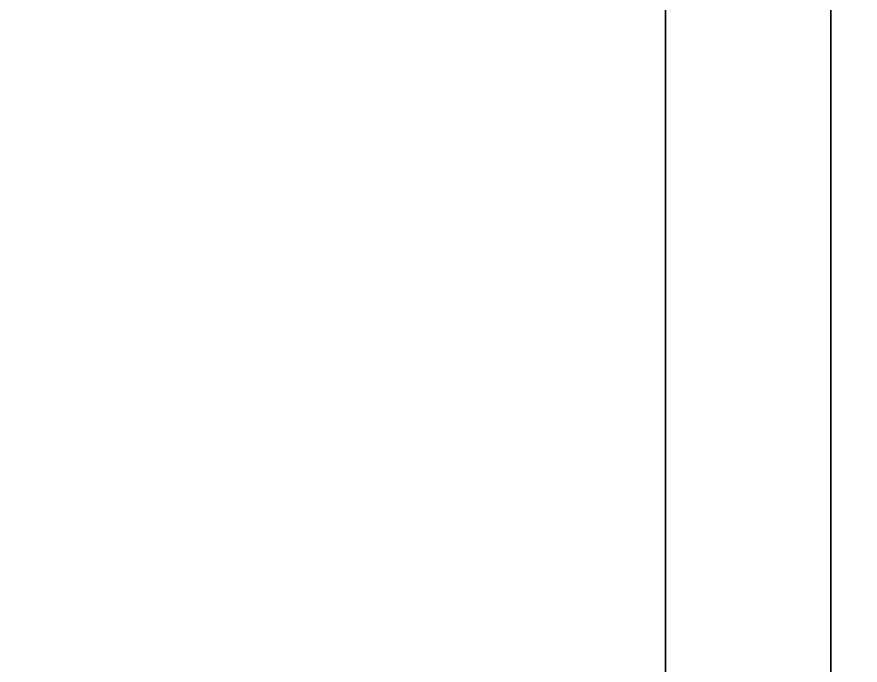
# Model space of a CAD drawing. Extents: x 0 to 6014, y -2453 to 0.
# Drawn here: x 3409.6 to 3511.5, y -653.6 to -575.3 of the extents above; entities that cross this region are included whole.
import ezdxf

# ---------------------------------------------------------------- set-up
doc = ezdxf.new("R2010")
doc.units = 0
for name, color, linetype in [('LAYER0', 7, 'CONTINUOUS'), ('LAYER1', 7, 'CONTINUOUS'), ('LAYER115', 7, 'CONTINUOUS'), ('LAYER140', 7, 'CONTINUOUS'), ('LAYER165', 7, 'CONTINUOUS'), ('LAYER235', 7, 'CONTINUOUS'), ('LAYER236', 7, 'CONTINUOUS'), ('LAYER315', 254, 'CONTINUOUS'), ('LAYER685', 7, 'CONTINUOUS'), ('LAYER686', 7, 'CONTINUOUS'), ('LAYER695', 7, 'CONTINUOUS'), ('LAYER75', 7, 'CONTINUOUS'), ('LAYER90', 7, 'CONTINUOUS')]:
    doc.layers.add(name, color=color, linetype=linetype)

msp = doc.modelspace()

# ---------------------------------------------------------------- linework, layer by layer
at = {"layer": 'LAYER0'}
for points, invisible_edges in [([(1510, -265), (4585, 0), (2107, -1840), (1510, -265)], 7), ([(1510, 0, 5), (2107, -1840, 5), (4585, 0, 5), (1510, 0, 5)], 3), ([(2107, -1840), (4585, 0), (2107, -2453), (2107, -1840)], 3), ([(2107, -2453), (4585, 0), (4585, -640), (2107, -2453)], 5), ([(4585, 0, 5), (2107, -1840, 5), (4585, -640, 5), (4585, 0, 5)], 3), ([(2107, -2453), (4585, -640), (6013.69, -2453), (2107, -2453)], 3), ([(2107, -1840, 5), (6013.69, -2453, 5), (4585, -640, 5), (2107, -1840, 5)], 7)]:
    msp.add_3dface(points, dxfattribs=dict(at, invisible_edges=invisible_edges))
at = {"layer": 'LAYER115', "invisible_edges": 1}
for points in [[(3601, -287, 380.75), (3341, -809, 380.75), (3341, -287, 380.75), (3601, -287, 380.75)], [(3341, -809, 380.75), (3601, -287, 380.75), (3601, -809, 380.75), (3341, -809, 380.75)], [(3601, -809, 386.75), (3341, -287, 386.75), (3341, -809, 386.75), (3601, -809, 386.75)], [(3341, -287, 386.75), (3601, -809, 386.75), (3601, -287, 386.75), (3341, -287, 386.75)]]:
    msp.add_3dface(points, dxfattribs=at)
at = {"layer": 'LAYER140', "invisible_edges": 1}
for points in [[(3601, -287, 569), (3341, -809, 569), (3341, -287, 569), (3601, -287, 569)], [(3341, -809, 569), (3601, -287, 569), (3601, -809, 569), (3341, -809, 569)], [(3601, -809, 575), (3341, -287, 575), (3341, -809, 575), (3601, -809, 575)], [(3341, -287, 575), (3601, -809, 575), (3601, -287, 575), (3341, -287, 575)]]:
    msp.add_3dface(points, dxfattribs=at)
at = {"layer": 'LAYER165', "invisible_edges": 1}
for points in [[(3601, -287, 757.25), (3341, -809, 757.25), (3341, -287, 757.25), (3601, -287, 757.25)], [(3341, -809, 757.25), (3601, -287, 757.25), (3601, -809, 757.25), (3341, -809, 757.25)], [(3601, -809, 763.25), (3341, -287, 763.25), (3341, -809, 763.25), (3601, -809, 763.25)], [(3341, -287, 763.25), (3601, -809, 763.25), (3601, -287, 763.25), (3341, -287, 763.25)]]:
    msp.add_3dface(points, dxfattribs=at)
at = {"layer": 'LAYER235', "invisible_edges": 1}
for points in [[(3628, -150, 1944), (3046, -755, 1944), (3046, -150, 1944), (3628, -150, 1944)], [(3046, -755, 1944), (3628, -150, 1944), (3628, -755, 1944), (3046, -755, 1944)], [(3628, -755, 1962), (3046, -150, 1962), (3046, -755, 1962), (3628, -755, 1962)], [(3046, -150, 1962), (3628, -755, 1962), (3628, -150, 1962), (3046, -150, 1962)]]:
    msp.add_3dface(points, dxfattribs=at)
at = {"layer": 'LAYER236', "invisible_edges": 1}
for points in [[(3046, -150, 2292), (3628, -755, 2292), (3628, -150, 2292), (3046, -150, 2292)], [(3628, -755, 2292), (3046, -150, 2292), (3046, -755, 2292), (3628, -755, 2292)], [(3046, -755, 2274), (3628, -150, 2274), (3628, -755, 2274), (3046, -755, 2274)], [(3628, -150, 2274), (3046, -755, 2274), (3046, -150, 2274), (3628, -150, 2274)]]:
    msp.add_3dface(points, dxfattribs=at)
at = {"layer": 'LAYER315', "invisible_edges": 1}
for points in [[(3646, -505, 1925), (1678, -755, 1925), (1678, -505, 1925), (3646, -505, 1925)], [(1678, -755, 1925), (3646, -505, 1925), (3646, -755, 1925), (1678, -755, 1925)], [(3646, -755, 1943), (1678, -505, 1943), (1678, -755, 1943), (3646, -755, 1943)], [(1678, -505, 1943), (3646, -755, 1943), (3646, -505, 1943), (1678, -505, 1943)]]:
    msp.add_3dface(points, dxfattribs=at)
at = {"layer": 'LAYER685', "invisible_edges": 3}
for points in [[(3646, -853, 937), (3488, -763, 937), (3646, -150, 937), (3646, -853, 937)], [(3488, -218, 937), (3646, -150, 937), (3488, -763, 937), (3488, -218, 937)], [(3646, -150, 957), (3488, -218, 957), (3646, -853, 957), (3646, -150, 957)], [(3488, -763, 957), (3646, -853, 957), (3488, -218, 957), (3488, -763, 957)]]:
    msp.add_3dface(points, dxfattribs=at)
at = {"layer": 'LAYER686'}
for points, invisible_edges in [([(3508, -783, 917), (3218.39, -592.14, 917), (3508, -198, 917), (3508, -783, 917)], 3), ([(3218.39, -400.3401, 917), (3508, -198, 917), (3218.39, -592.14, 917), (3218.39, -400.3401, 917)], 3), ([(3508, -198, 937), (3218.39, -400.3401, 937), (3508, -783, 937), (3508, -198, 937)], 3), ([(3508, -198, 917), (3508, -783, 937), (3508, -783, 917), (3508, -198, 917)], 1), ([(3508, -783, 937), (3508, -198, 917), (3508, -198, 937), (3508, -783, 937)], 1), ([(3218.39, -592.14, 937), (3508, -783, 937), (3218.39, -400.3401, 937), (3218.39, -592.14, 937)], 3), ([(3508, -783, 917), (3217.14, -609.22, 917), (3218.39, -592.14, 917), (3508, -783, 917)], 5), ([(3217.14, -609.22, 937), (3508, -783, 937), (3218.39, -592.14, 937), (3217.14, -609.22, 937)], 3), ([(3508, -783, 917), (3213.66, -625.46, 917), (3217.14, -609.22, 917), (3508, -783, 917)], 5), ([(3213.66, -625.46, 937), (3508, -783, 937), (3217.14, -609.22, 937), (3213.66, -625.46, 937)], 3), ([(3508, -783, 917), (3207.95, -641.14, 917), (3213.66, -625.46, 917), (3508, -783, 917)], 5), ([(3207.95, -641.14, 937), (3508, -783, 937), (3213.66, -625.46, 937), (3207.95, -641.14, 937)], 3), ([(3508, -783, 917), (3200, -655.7, 917), (3207.95, -641.14, 917), (3508, -783, 917)], 5), ([(3200, -655.7, 937), (3508, -783, 937), (3207.95, -641.14, 937), (3200, -655.7, 937)], 3)]:
    msp.add_3dface(points, dxfattribs=dict(at, invisible_edges=invisible_edges))
at = {"layer": 'LAYER695'}
for points, invisible_edges in [([(3628, -750, 5), (1660, -415, 5), (3628, -150, 5), (3628, -750, 5)], 3), ([(1660, -415, 155), (3628, -750, 155), (1660, -150, 155), (1660, -415, 155)], 3), ([(1660, -150, 155), (3628, -750, 155), (3628, -150, 155), (1660, -150, 155)], 1), ([(1613, -750, 5), (1660, -415, 5), (3628, -750, 5), (1613, -750, 5)], 3), ([(3628, -750, 155), (1613, -415, 155), (1613, -750, 155), (3628, -750, 155)], 1), ([(1613, -415, 155), (3628, -750, 155), (1660, -415, 155), (1613, -415, 155)], 3)]:
    msp.add_3dface(points, dxfattribs=dict(at, invisible_edges=invisible_edges))
at = {"layer": 'LAYER75', "invisible_edges": 1}
for points in [[(3628, -150, 154), (3314, -823, 154), (3314, -150, 154), (3628, -150, 154)], [(3314, -823, 154), (3628, -150, 154), (3628, -823, 154), (3314, -823, 154)], [(3628, -823, 172), (3314, -150, 172), (3314, -823, 172), (3628, -823, 172)], [(3314, -150, 172), (3628, -823, 172), (3628, -150, 172), (3314, -150, 172)]]:
    msp.add_3dface(points, dxfattribs=at)
at = {"layer": 'LAYER90', "invisible_edges": 1}
for points in [[(3601, -287, 192.5), (3341, -809, 192.5), (3341, -287, 192.5), (3601, -287, 192.5)], [(3341, -809, 192.5), (3601, -287, 192.5), (3601, -809, 192.5), (3341, -809, 192.5)], [(3601, -809, 198.5), (3341, -287, 198.5), (3341, -809, 198.5), (3601, -809, 198.5)], [(3341, -287, 198.5), (3601, -809, 198.5), (3601, -287, 198.5), (3341, -287, 198.5)]]:
    msp.add_3dface(points, dxfattribs=at)

# ---------------------------------------------------------------- meshes
at = {"layer": 'LAYER1'}
mesh = msp.add_polymesh((11, 2), dxfattribs=at)
for k, corner in enumerate([(2257, -1690, 2334), (2257, -2453, 2334), (150, -1690, 2334), (2257, -1690, 2334), (150, -160, 2334), (150, -1690, 2334), (915, -160, 2334), (150, -160, 2334), (915, -415, 2334), (915, -160, 2334), (1660, -415, 2334), (915, -415, 2334), (1660, -150, 2334), (1660, -415, 2334), (4435, -150, 2334), (1660, -150, 2334), (4435, -790, 2334), (4435, -150, 2334), (6013.688, -790, 2334), (4435, -790, 2334), (6013.688, -640, 2334), (4585, -640, 2334)]):
    mesh.set_mesh_vertex(divmod(k, 2), corner)

doc.saveas('drawing.dxf')
